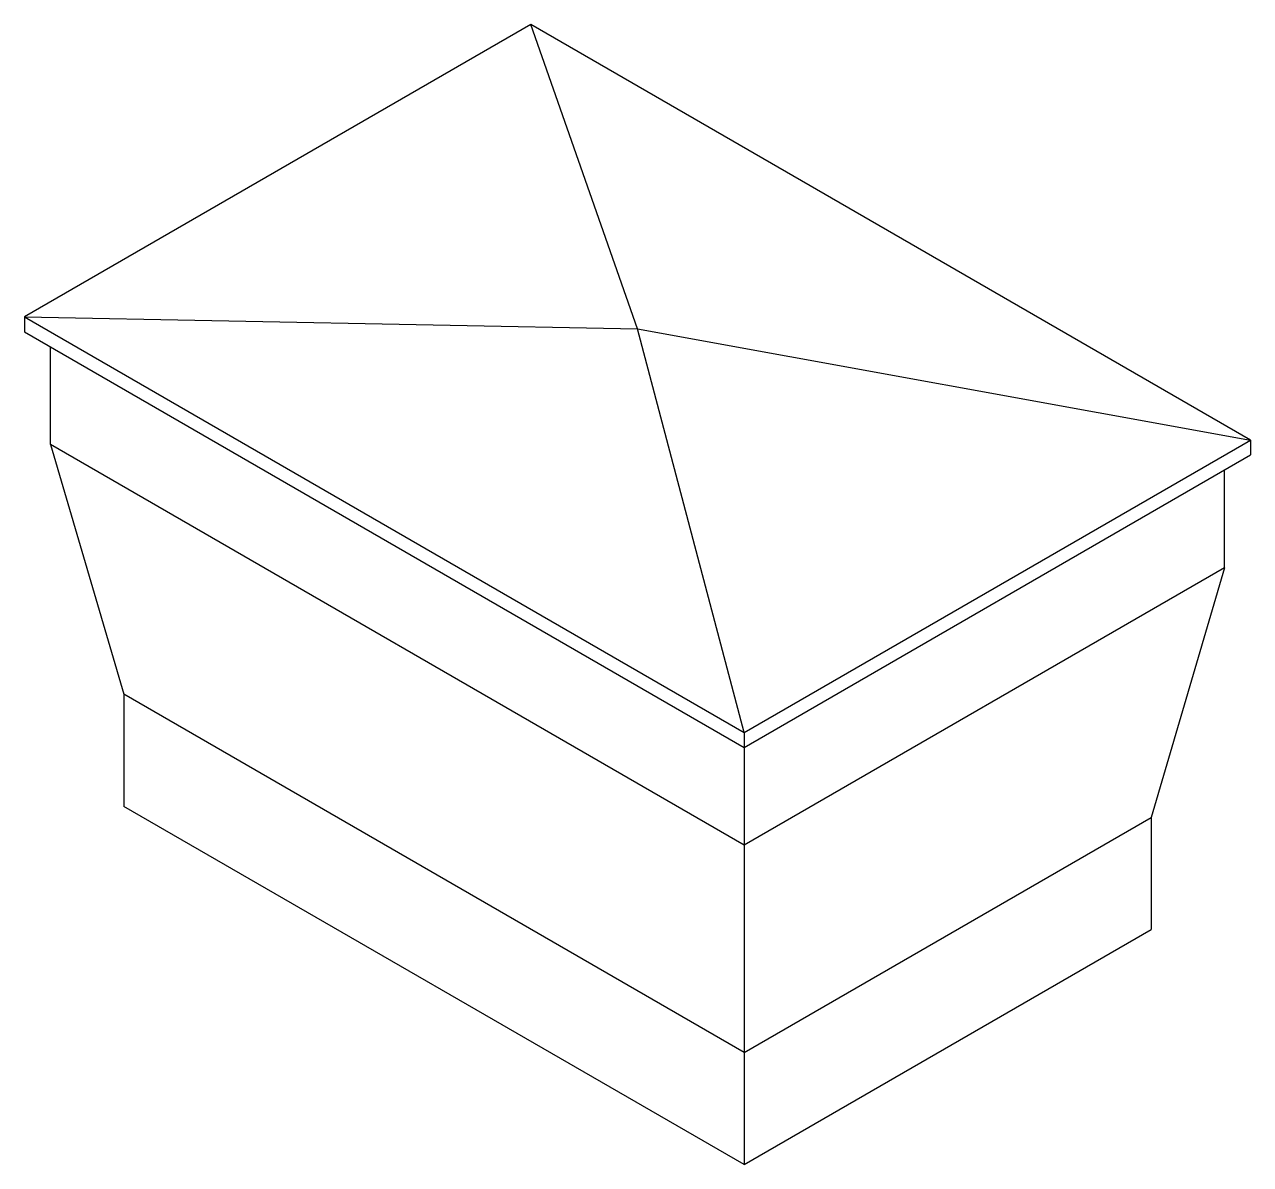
# Model space of a CAD drawing. Header units: millimetres. Extents: x -9796.51 to -9794.04, y -26.25 to -23.95.
import ezdxf

# ---------------------------------------------------------------- set-up
doc = ezdxf.new("R2010")
doc.units = ezdxf.units.MM
doc.layers.add('Tub_equipamentos', color=3, linetype='Continuous')

msp = doc.modelspace()

# ---------------------------------------------------------------- linework, layer by layer
at = {"layer": 'Tub_equipamentos'}
for p, q in [((-9795.4905, -23.9546), (-9796.5081, -24.5421)), ((-9794.0443, -24.7896), (-9795.4905, -23.9546)), ((-9796.5081, -24.5421), (-9796.5081, -24.5721)), ((-9796.5081, -24.5721), (-9795.0619, -25.4071)), ((-9796.4562, -24.7988), (-9796.4562, -24.6021)), ((-9796.4562, -24.7988), (-9796.3083, -25.3004)), ((-9794.0443, -24.7896), (-9794.0443, -24.8196)), ((-9795.0619, -25.4071), (-9794.0443, -24.8196)), ((-9794.0962, -25.0463), (-9794.0962, -24.8496)), ((-9794.0962, -25.0463), (-9794.2441, -25.5479)), ((-9796.3083, -25.3004), (-9796.3083, -25.5257)), ((-9795.0619, -26.2453), (-9796.3083, -25.5257)), ((-9794.2441, -25.5479), (-9794.2441, -25.7732)), ((-9795.0619, -26.2453), (-9794.2441, -25.7732))]:
    msp.add_line(p, q, dxfattribs=at)
at = {"layer": 'Tub_equipamentos', "color": 1}
for p, q in [((-9795.2762, -24.5659), (-9795.4905, -23.9546)), ((-9796.5081, -24.5421), (-9795.0619, -25.3771)), ((-9796.5081, -24.5421), (-9795.2762, -24.5659)), ((-9795.0619, -25.3771), (-9795.2762, -24.5659)), ((-9795.2762, -24.5659), (-9794.0443, -24.7896)), ((-9795.0619, -25.3771), (-9794.0443, -24.7896))]:
    msp.add_line(p, q, dxfattribs=at)
at = {"layer": 'Tub_equipamentos', "color": 2}
for p, q in [((-9795.0619, -25.6038), (-9796.4562, -24.7988)), ((-9794.0962, -25.0463), (-9795.0619, -25.6038)), ((-9795.0619, -26.0201), (-9796.3083, -25.3004)), ((-9795.0619, -25.3771), (-9795.0619, -26.2453)), ((-9795.0619, -26.0201), (-9794.2441, -25.5479))]:
    msp.add_line(p, q, dxfattribs=at)

doc.saveas('drawing.dxf')
